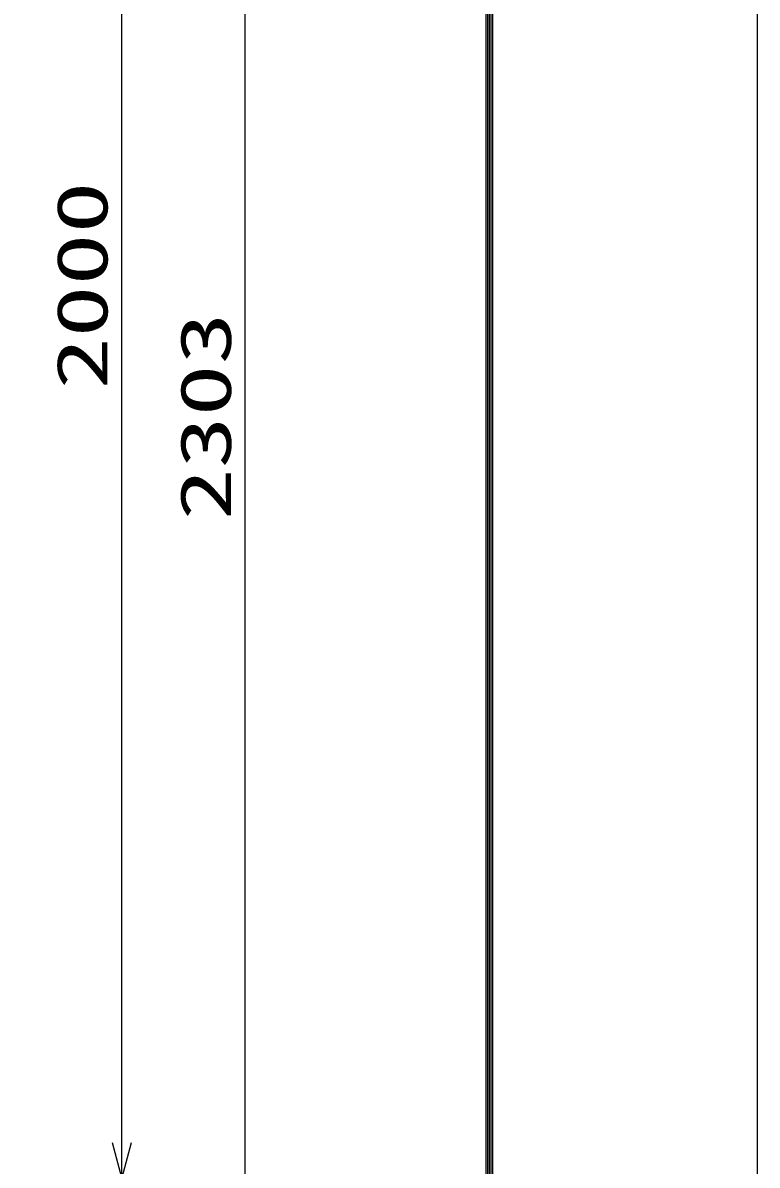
# Model space of a CAD drawing. Units: millimetres, scale not verified. Extents: x -4455 to 4455, y -3150 to 3150.
# Drawn here: x 3622 to 4455, y -927 to 369 of the extents above; entities that cross this region are included whole.
import ezdxf
from ezdxf.enums import TextEntityAlignment as Align

# ---------------------------------------------------------------- set-up
doc = ezdxf.new("R2010")
doc.units = ezdxf.units.MM
doc.header["$LTSCALE"] = 20
doc.linetypes.add('USER2', pattern=[0.375, 0.25, -0.125])
doc.layers.add('0-1_寸法線', color=4, linetype='Continuous', lineweight=25)
doc.layers.add('0-2_0', color=3, linetype='USER2', lineweight=25)
doc.styles.add('ＭＳ ゴシック', font='')
doc.styles.get('ＭＳ ゴシック').set_extended_font_data('MS Gothic')

# ---------------------------------------------------------------- blocks, each defined once
blk = doc.blocks.new('_Open30')
at = {"layer": '0-2_0', "color": 4, "linetype": 'Continuous'}
blk.add_line((0, 0), (-20, 0), dxfattribs=at)
blk.add_lwpolyline([(-20, 5.36), (0, 0), (-20, -5.36)], dxfattribs=at)

msp = doc.modelspace()

# ---------------------------------------------------------------- linework, layer by layer
at = {"layer": '0-1_寸法線'}
for p, q in [((3734.48, -901.08), (3734.48, 1018.92)), ((3874.48, -1201.08), (3874.48, 1021.92))]:
    msp.add_line(p, q, dxfattribs=at)
at = {"layer": '0-2_0', "linetype": 'Continuous'}
msp.add_lwpolyline([(-4455.28, 3150.1), (4454.72, 3150.1), (4454.72, -3149.9), (-4455.28, -3149.9)], close=True, dxfattribs=at)
at = {"layer": '0-2_0', "color": 7, "linetype": 'Continuous'}
for points in [[(-4155.28, 2962.6), (4154.72, 2962.6), (4154.72, -2962.4), (-4155.28, -2962.4)], [(-4153.41, 2960.72), (4152.84, 2960.72), (4152.84, -2960.53), (-4153.41, -2960.53)], [(-4151.53, 2958.85), (4150.97, 2958.85), (4150.97, -2958.65), (-4151.53, -2958.65)], [(-4149.66, 2956.97), (4149.09, 2956.97), (4149.09, -2956.78), (-4149.66, -2956.78)], [(-4147.78, 2955.1), (4147.22, 2955.1), (4147.22, -2954.9), (-4147.78, -2954.9)]]:
    msp.add_lwpolyline(points, close=True, dxfattribs=at)

# ---------------------------------------------------------------- block references
at = {"layer": '0-1_寸法線', "xscale": 2, "yscale": 2, "rotation": 270}
msp.add_blockref('_Open30', (3734.48, -941.08), dxfattribs=at)

# ---------------------------------------------------------------- texts
at = {"layer": '0-1_寸法線', "color": 2, "style": 'ＭＳ ゴシック', "width": 1.5}
for s, p in [('2000', (3735.58, -46.8)), ('2303', (3875.58, -195.3))]:
    msp.add_text(s, height=57.77, rotation=90, dxfattribs=at).set_placement(p, align=Align.BOTTOM_LEFT)

doc.saveas('drawing.dxf')
